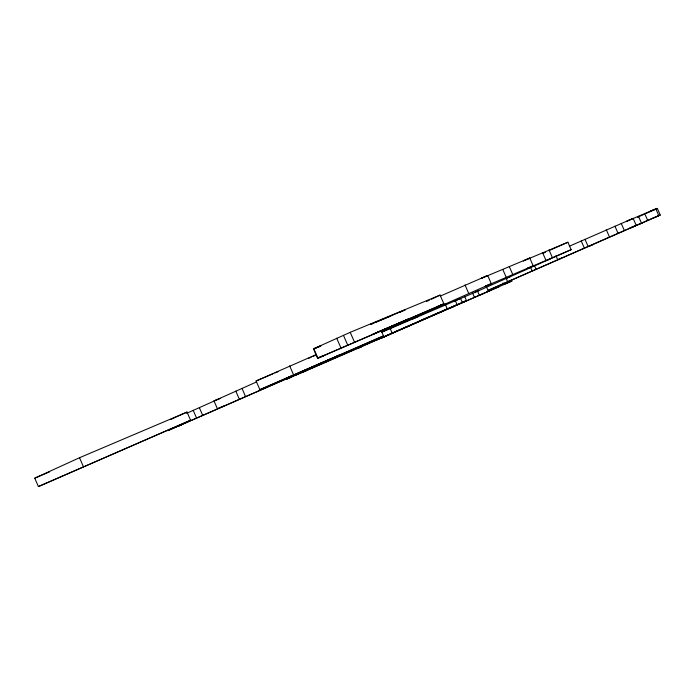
<?xml version="1.0" encoding="UTF-8"?>
<svg xmlns="http://www.w3.org/2000/svg" width="695" height="695" viewBox="0 0 695 695"><rect width="100%" height="100%" fill="white"/><g stroke="black" fill="none" stroke-linecap="round" stroke-linejoin="round"><path stroke-width="1.04" d="M313.471 348.864L350.211 332.323L440.074 295.106L443.87 303.785L437.216 306.747L442.732 304.401L317.936 358.177L313.914 348.951L320.256 346.049L313.471 348.864L317.546 358.203L324.304 355.319L317.936 358.177M370.652 324.348L405.307 309.779L399.651 312.359M34.75 478.169L79.517 457.727L187.016 412.074L190.569 420.24L38.399 486.578L34.75 478.169L49.675 471.809M440.074 295.106L431.326 299.302M426.539 301.482L429.414 300.171M440.335 296.061L487.682 275.472L491.269 283.656L484.728 286.566L533.169 265.82L529.764 258.036L481.157 278.426L487.682 275.472M170.44 419.58L187.016 412.074M299.536 372.503L340.385 354.632L259.887 389.669L256.099 380.973L316.425 354.493M529.764 258.036L523.335 260.938L567.885 242.242L571.142 249.661L473.243 293.099L382.146 332.054M186.581 413.351L220.211 398.331L214.017 400.963L217.396 408.73L223.573 406.054M214.017 400.963L256.724 381.85M308.38 358.464L311.264 357.161M313.184 356.292L316.077 354.997M548.737 250.73L567.885 242.242M317.546 358.203L443.87 303.785M569.405 246.186L633.145 218.378L636.203 225.345L629.948 228.099L658.799 215.615L655.837 208.874L626.907 221.166L633.145 218.378M655.837 208.874L649.695 211.619L657.331 208.422L660.25 215.05L488.029 290.406L486.413 286.705M640.634 215.867L644.56 214.112M646.524 213.235L657.331 208.422M491.269 283.656L381.451 332.201M412.847 318.927L418.381 316.468M533.169 265.82L526.732 268.678L571.142 249.661M454.009 301.326L459.482 298.893M38.399 486.578L190.569 420.24M259.887 389.669L383.518 335.902L381.121 330.42M181.76 424.619L177.512 426.495L346.779 352.382L167.782 430.674L182.681 424.106M286.027 378.41L291.639 375.934M315.964 365.457L383.518 335.902M320.386 363.806L325.668 361.478M488.029 290.406L636.203 225.345M305.835 370.722L286.097 379.409L290.936 377.315M455.442 300.857L457.093 304.636L295.262 375.404M306.382 370.583L302.056 372.494L361.452 346.709M422.247 319.761L427.981 317.233M432.012 315.53L437.737 313.011M442.055 311.143L447.259 308.849L445.147 304.036M394.282 332.471L380.66 338.404L389.973 334.365M395.177 332.019L512.015 281.006L503.771 284.576L503.024 282.865M461.628 302.855L466.519 300.709L464.573 296.244M486.856 291.935L491.713 289.798M329.022 360.21L334.252 357.942M369.062 342.87L373.893 340.776M417.808 321.915L421.987 320.108M437.146 313.532L441.151 311.803M499.592 286.488L391.137 333.774M285.836 379.235L291.075 376.977M325.912 361.878L330.751 359.775M406.054 327.215L410.085 325.469M480.575 294.819L484.102 293.299M376.612 340.037L384.978 336.51M450.734 307.937L454.278 306.399M361.339 346.788L357.126 348.612L466.406 300.561L462.271 302.351L460.611 298.563M652.648 218.326L660.25 215.05M639.574 224.155L642.832 222.747M561.534 258.027L557.694 259.687L555.957 255.734M589.013 246.404L592.375 244.953M511.563 280.042L507.637 281.727L505.977 277.939M546.148 260.677L550.275 258.914M506.342 278.339L510.538 276.549M474.442 292.499L478.69 290.675M256.099 380.973L273.022 373.814M275.012 372.972L278 371.703M637.524 217.274L639.973 216.241M370.756 324.383L373.754 323.14M375.752 322.306L390.729 316.103M542.925 253.345L545.419 252.311M313.914 348.951L315.912 348.126M317.902 347.291L320.899 346.049M644.673 213.547L647.688 220.402M638.479 216.31L641.485 223.13M621.226 223.373L624.336 230.453M614.936 226.179L618.029 233.225M606.318 229.793L609.454 236.917M585.008 239.315L588.092 246.334M581.202 240.913L584.304 247.959M549.067 250.044L552.403 257.637M542.699 252.919L546.009 260.469M534.359 265.403L536.045 269.252M530.467 267.062L532.161 270.928M509.253 266.533L512.754 274.508M502.78 269.46L506.255 277.401M477.378 290.779L479.298 295.175M472.513 292.942L474.424 297.312M464.972 284.881L468.647 293.281M390.069 328.283L392.023 332.757M350.211 332.323L354.372 341.87M343.486 335.398L347.622 344.885M336.701 338.213L340.863 347.761M289.633 365.796L293.551 374.796M242.034 388.479L245.474 396.385M235.814 391.12L239.271 399.069M199.378 407.73L202.662 415.28M193.21 410.354L196.511 417.947M79.517 457.727L83.391 466.649M379.392 331.359L372.746 334.33L409.199 318.675L379.392 331.359"/></g></svg>
